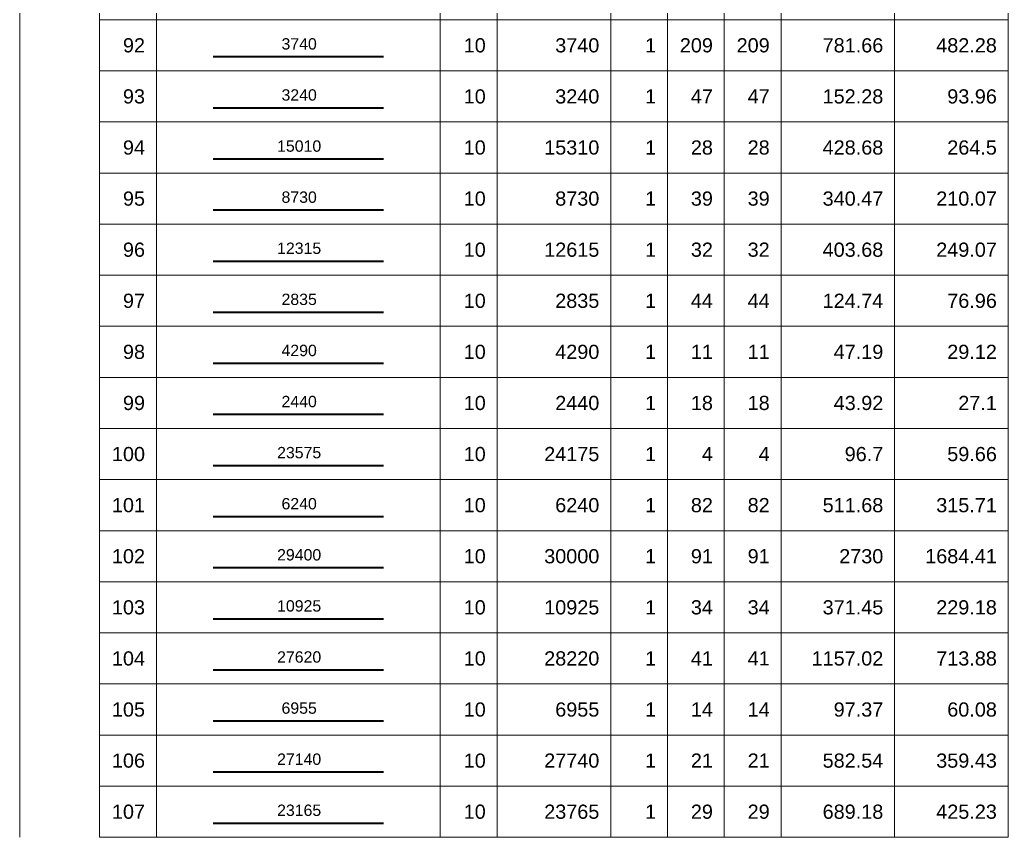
# Model space of a CAD drawing. Header units: millimetres. Extents: x 30086 to 1125792, y -12781 to 95911.
# Drawn here: x 1055889 to 1086523, y 19601 to 44945 of the extents above; entities that cross this region are included whole.
import ezdxf
from ezdxf.enums import TextEntityAlignment as Align

# ---------------------------------------------------------------- set-up
doc = ezdxf.new("R2010")
doc.units = ezdxf.units.MM
doc.header["$MEASUREMENT"] = 0
for name, color, linetype, lineweight in [('NDC_FRAME', 7, 'Continuous', 20), ('NDC_S_REBAR', 4, 'Continuous', 35), ('NDC_S_VN TEXT', 7, 'Continuous', 20), ('NDC_Table', 3, 'Continuous', 20)]:
    doc.layers.add(name, color=color, linetype=linetype, lineweight=lineweight)
doc.styles.add('ARIAL', font='arial.ttf', dxfattribs={"width": 0.8})

# ---------------------------------------------------------------- blocks, each defined once
blk = doc.blocks.new('dang01')
at = {"layer": 'NDC_S_REBAR'}
blk.add_line((3405, -650), (6405, -650), dxfattribs=at)
at = {"layer": 'NDC_Table'}
for p, q in [((0, 0), (0, -900)), ((1405, 0), (1405, -900)), ((2405, 0), (2405, -900)), ((7405, 0), (7405, -900)), ((8405, 0), (8405, -900)), ((10405, 0), (10405, -900)), ((11405, 0), (11405, -900)), ((12405, 0), (12405, -900)), ((13405, 0), (13405, -900)), ((15405, 0), (15405, -900)), ((17405, 0), (17405, -900)), ((1405, -900), (17405, -900))]:
    blk.add_line(p, q, dxfattribs=at)
at = {"layer": 'NDC_S_VN TEXT', "style": 'ARIAL'}
for p in [(2205, -450), (8205, -450), (10205, -450), (11205, -450), (12205, -450), (13205, -450), (15205, -450), (17205, -450)]:
    blk.add_attdef('D03', text='', height=250, dxfattribs=at).set_placement(p, align=Align.MIDDLE_RIGHT)
blk.add_attdef('00000000', text='', height=200, dxfattribs=at).set_placement((4920, -425), align=Align.MIDDLE_CENTER)

msp = doc.modelspace()

# ---------------------------------------------------------------- block references
at = {"layer": 'NDC_FRAME', "ltscale": 200}
ref = msp.add_blockref('dang01', (1055889.3, 46529.4), dxfattribs=dict(at, xscale=1.759999999999996, yscale=1.759999999999996, zscale=1.759999999999996))
ref.add_attrib('D03', '91', dxfattribs={"layer": 'NDC_S_VN TEXT', "height": 440, "style": 'ARIAL'}).set_placement((1059770.6, 45737.4), align=Align.MIDDLE_RIGHT)
ref.add_attrib('00000000', '2790', dxfattribs={"layer": 'NDC_S_VN TEXT', "height": 352, "style": 'ARIAL'}).set_placement((1064547.9, 45781.9), align=Align.MIDDLE_CENTER)
ref.add_attrib('D03', '10', dxfattribs={"layer": 'NDC_S_VN TEXT', "height": 440, "style": 'ARIAL'}).set_placement((1070330.6, 45737.4), align=Align.MIDDLE_RIGHT)
ref.add_attrib('D03', '2790', dxfattribs={"layer": 'NDC_S_VN TEXT', "height": 440, "style": 'ARIAL'}).set_placement((1073850.6, 45737.4), align=Align.MIDDLE_RIGHT)
ref.add_attrib('D03', '1', dxfattribs={"layer": 'NDC_S_VN TEXT', "height": 440, "style": 'ARIAL'}).set_placement((1075610.6, 45737.4), align=Align.MIDDLE_RIGHT)
ref.add_attrib('D03', '57', dxfattribs={"layer": 'NDC_S_VN TEXT', "height": 440, "style": 'ARIAL'}).set_placement((1077370.6, 45737.4), align=Align.MIDDLE_RIGHT)
ref.add_attrib('D03', '57', dxfattribs={"layer": 'NDC_S_VN TEXT', "height": 440, "style": 'ARIAL'}).set_placement((1079130.6, 45738), align=Align.MIDDLE_RIGHT)
ref.add_attrib('D03', '159.03', dxfattribs={"layer": 'NDC_S_VN TEXT', "height": 440, "style": 'ARIAL'}).set_placement((1082650.6, 45737.4), align=Align.MIDDLE_RIGHT)
ref.add_attrib('D03', '98.12', dxfattribs={"layer": 'NDC_S_VN TEXT', "height": 440, "style": 'ARIAL'}).set_placement((1086170.6, 45737.4), align=Align.MIDDLE_RIGHT)
ref = msp.add_blockref('dang01', (1055889.3, 44945.4), dxfattribs=dict(at, xscale=1.759999999999996, yscale=1.759999999999996, zscale=1.759999999999996))
ref.add_attrib('D03', '92', dxfattribs={"layer": 'NDC_S_VN TEXT', "height": 440, "style": 'ARIAL'}).set_placement((1059770.6, 44153.4), align=Align.MIDDLE_RIGHT)
ref.add_attrib('00000000', '3740', dxfattribs={"layer": 'NDC_S_VN TEXT', "height": 352, "style": 'ARIAL'}).set_placement((1064547.9, 44197.9), align=Align.MIDDLE_CENTER)
ref.add_attrib('D03', '10', dxfattribs={"layer": 'NDC_S_VN TEXT', "height": 440, "style": 'ARIAL'}).set_placement((1070330.6, 44153.4), align=Align.MIDDLE_RIGHT)
ref.add_attrib('D03', '3740', dxfattribs={"layer": 'NDC_S_VN TEXT', "height": 440, "style": 'ARIAL'}).set_placement((1073850.6, 44153.4), align=Align.MIDDLE_RIGHT)
ref.add_attrib('D03', '1', dxfattribs={"layer": 'NDC_S_VN TEXT', "height": 440, "style": 'ARIAL'}).set_placement((1075610.6, 44153.4), align=Align.MIDDLE_RIGHT)
ref.add_attrib('D03', '209', dxfattribs={"layer": 'NDC_S_VN TEXT', "height": 440, "style": 'ARIAL'}).set_placement((1077370.6, 44153.4), align=Align.MIDDLE_RIGHT)
ref.add_attrib('D03', '209', dxfattribs={"layer": 'NDC_S_VN TEXT', "height": 440, "style": 'ARIAL'}).set_placement((1079130.6, 44154), align=Align.MIDDLE_RIGHT)
ref.add_attrib('D03', '781.66', dxfattribs={"layer": 'NDC_S_VN TEXT', "height": 440, "style": 'ARIAL'}).set_placement((1082650.6, 44153.4), align=Align.MIDDLE_RIGHT)
ref.add_attrib('D03', '482.28', dxfattribs={"layer": 'NDC_S_VN TEXT', "height": 440, "style": 'ARIAL'}).set_placement((1086170.6, 44153.4), align=Align.MIDDLE_RIGHT)
ref = msp.add_blockref('dang01', (1055889.3, 43361.4), dxfattribs=dict(at, xscale=1.759999999999996, yscale=1.759999999999996, zscale=1.759999999999996))
ref.add_attrib('D03', '93', dxfattribs={"layer": 'NDC_S_VN TEXT', "height": 440, "style": 'ARIAL'}).set_placement((1059770.6, 42569.4), align=Align.MIDDLE_RIGHT)
ref.add_attrib('00000000', '3240', dxfattribs={"layer": 'NDC_S_VN TEXT', "height": 352, "style": 'ARIAL'}).set_placement((1064547.9, 42613.9), align=Align.MIDDLE_CENTER)
ref.add_attrib('D03', '10', dxfattribs={"layer": 'NDC_S_VN TEXT', "height": 440, "style": 'ARIAL'}).set_placement((1070330.6, 42569.4), align=Align.MIDDLE_RIGHT)
ref.add_attrib('D03', '3240', dxfattribs={"layer": 'NDC_S_VN TEXT', "height": 440, "style": 'ARIAL'}).set_placement((1073850.6, 42569.4), align=Align.MIDDLE_RIGHT)
ref.add_attrib('D03', '1', dxfattribs={"layer": 'NDC_S_VN TEXT', "height": 440, "style": 'ARIAL'}).set_placement((1075610.6, 42569.4), align=Align.MIDDLE_RIGHT)
ref.add_attrib('D03', '47', dxfattribs={"layer": 'NDC_S_VN TEXT', "height": 440, "style": 'ARIAL'}).set_placement((1077370.6, 42569.4), align=Align.MIDDLE_RIGHT)
ref.add_attrib('D03', '47', dxfattribs={"layer": 'NDC_S_VN TEXT', "height": 440, "style": 'ARIAL'}).set_placement((1079130.6, 42570), align=Align.MIDDLE_RIGHT)
ref.add_attrib('D03', '152.28', dxfattribs={"layer": 'NDC_S_VN TEXT', "height": 440, "style": 'ARIAL'}).set_placement((1082650.6, 42569.4), align=Align.MIDDLE_RIGHT)
ref.add_attrib('D03', '93.96', dxfattribs={"layer": 'NDC_S_VN TEXT', "height": 440, "style": 'ARIAL'}).set_placement((1086170.6, 42569.4), align=Align.MIDDLE_RIGHT)
ref = msp.add_blockref('dang01', (1055889.3, 41777.4), dxfattribs=dict(at, xscale=1.759999999999996, yscale=1.759999999999996, zscale=1.759999999999996))
ref.add_attrib('D03', '94', dxfattribs={"layer": 'NDC_S_VN TEXT', "height": 440, "style": 'ARIAL'}).set_placement((1059770.6, 40985.4), align=Align.MIDDLE_RIGHT)
ref.add_attrib('00000000', '15010', dxfattribs={"layer": 'NDC_S_VN TEXT', "height": 352, "style": 'ARIAL'}).set_placement((1064547.9, 41029.9), align=Align.MIDDLE_CENTER)
ref.add_attrib('D03', '10', dxfattribs={"layer": 'NDC_S_VN TEXT', "height": 440, "style": 'ARIAL'}).set_placement((1070330.6, 40985.4), align=Align.MIDDLE_RIGHT)
ref.add_attrib('D03', '15310', dxfattribs={"layer": 'NDC_S_VN TEXT', "height": 440, "style": 'ARIAL'}).set_placement((1073850.6, 40985.4), align=Align.MIDDLE_RIGHT)
ref.add_attrib('D03', '1', dxfattribs={"layer": 'NDC_S_VN TEXT', "height": 440, "style": 'ARIAL'}).set_placement((1075610.6, 40985.4), align=Align.MIDDLE_RIGHT)
ref.add_attrib('D03', '28', dxfattribs={"layer": 'NDC_S_VN TEXT', "height": 440, "style": 'ARIAL'}).set_placement((1077370.6, 40985.4), align=Align.MIDDLE_RIGHT)
ref.add_attrib('D03', '28', dxfattribs={"layer": 'NDC_S_VN TEXT', "height": 440, "style": 'ARIAL'}).set_placement((1079130.6, 40986), align=Align.MIDDLE_RIGHT)
ref.add_attrib('D03', '428.68', dxfattribs={"layer": 'NDC_S_VN TEXT', "height": 440, "style": 'ARIAL'}).set_placement((1082650.6, 40985.4), align=Align.MIDDLE_RIGHT)
ref.add_attrib('D03', '264.5', dxfattribs={"layer": 'NDC_S_VN TEXT', "height": 440, "style": 'ARIAL'}).set_placement((1086170.6, 40985.4), align=Align.MIDDLE_RIGHT)
ref = msp.add_blockref('dang01', (1055889.3, 40193.4), dxfattribs=dict(at, xscale=1.759999999999996, yscale=1.759999999999996, zscale=1.759999999999996))
ref.add_attrib('D03', '95', dxfattribs={"layer": 'NDC_S_VN TEXT', "height": 440, "style": 'ARIAL'}).set_placement((1059770.6, 39401.4), align=Align.MIDDLE_RIGHT)
ref.add_attrib('00000000', '8730', dxfattribs={"layer": 'NDC_S_VN TEXT', "height": 352, "style": 'ARIAL'}).set_placement((1064547.9, 39445.9), align=Align.MIDDLE_CENTER)
ref.add_attrib('D03', '10', dxfattribs={"layer": 'NDC_S_VN TEXT', "height": 440, "style": 'ARIAL'}).set_placement((1070330.6, 39401.4), align=Align.MIDDLE_RIGHT)
ref.add_attrib('D03', '8730', dxfattribs={"layer": 'NDC_S_VN TEXT', "height": 440, "style": 'ARIAL'}).set_placement((1073850.6, 39401.4), align=Align.MIDDLE_RIGHT)
ref.add_attrib('D03', '1', dxfattribs={"layer": 'NDC_S_VN TEXT', "height": 440, "style": 'ARIAL'}).set_placement((1075610.6, 39401.4), align=Align.MIDDLE_RIGHT)
ref.add_attrib('D03', '39', dxfattribs={"layer": 'NDC_S_VN TEXT', "height": 440, "style": 'ARIAL'}).set_placement((1077370.6, 39401.4), align=Align.MIDDLE_RIGHT)
ref.add_attrib('D03', '39', dxfattribs={"layer": 'NDC_S_VN TEXT', "height": 440, "style": 'ARIAL'}).set_placement((1079130.6, 39402), align=Align.MIDDLE_RIGHT)
ref.add_attrib('D03', '340.47', dxfattribs={"layer": 'NDC_S_VN TEXT', "height": 440, "style": 'ARIAL'}).set_placement((1082650.6, 39401.4), align=Align.MIDDLE_RIGHT)
ref.add_attrib('D03', '210.07', dxfattribs={"layer": 'NDC_S_VN TEXT', "height": 440, "style": 'ARIAL'}).set_placement((1086170.6, 39401.4), align=Align.MIDDLE_RIGHT)
ref = msp.add_blockref('dang01', (1055889.3, 38609.4), dxfattribs=dict(at, xscale=1.759999999999996, yscale=1.759999999999996, zscale=1.759999999999996))
ref.add_attrib('D03', '96', dxfattribs={"layer": 'NDC_S_VN TEXT', "height": 440, "style": 'ARIAL'}).set_placement((1059770.6, 37817.4), align=Align.MIDDLE_RIGHT)
ref.add_attrib('00000000', '12315', dxfattribs={"layer": 'NDC_S_VN TEXT', "height": 352, "style": 'ARIAL'}).set_placement((1064547.9, 37861.9), align=Align.MIDDLE_CENTER)
ref.add_attrib('D03', '10', dxfattribs={"layer": 'NDC_S_VN TEXT', "height": 440, "style": 'ARIAL'}).set_placement((1070330.6, 37817.4), align=Align.MIDDLE_RIGHT)
ref.add_attrib('D03', '12615', dxfattribs={"layer": 'NDC_S_VN TEXT', "height": 440, "style": 'ARIAL'}).set_placement((1073850.6, 37817.4), align=Align.MIDDLE_RIGHT)
ref.add_attrib('D03', '1', dxfattribs={"layer": 'NDC_S_VN TEXT', "height": 440, "style": 'ARIAL'}).set_placement((1075610.6, 37817.4), align=Align.MIDDLE_RIGHT)
ref.add_attrib('D03', '32', dxfattribs={"layer": 'NDC_S_VN TEXT', "height": 440, "style": 'ARIAL'}).set_placement((1077370.6, 37817.4), align=Align.MIDDLE_RIGHT)
ref.add_attrib('D03', '32', dxfattribs={"layer": 'NDC_S_VN TEXT', "height": 440, "style": 'ARIAL'}).set_placement((1079130.6, 37818), align=Align.MIDDLE_RIGHT)
ref.add_attrib('D03', '403.68', dxfattribs={"layer": 'NDC_S_VN TEXT', "height": 440, "style": 'ARIAL'}).set_placement((1082650.6, 37817.4), align=Align.MIDDLE_RIGHT)
ref.add_attrib('D03', '249.07', dxfattribs={"layer": 'NDC_S_VN TEXT', "height": 440, "style": 'ARIAL'}).set_placement((1086170.6, 37817.4), align=Align.MIDDLE_RIGHT)
ref = msp.add_blockref('dang01', (1055889.3, 37025.4), dxfattribs=dict(at, xscale=1.759999999999996, yscale=1.759999999999996, zscale=1.759999999999996))
ref.add_attrib('D03', '97', dxfattribs={"layer": 'NDC_S_VN TEXT', "height": 440, "style": 'ARIAL'}).set_placement((1059770.6, 36233.4), align=Align.MIDDLE_RIGHT)
ref.add_attrib('00000000', '2835', dxfattribs={"layer": 'NDC_S_VN TEXT', "height": 352, "style": 'ARIAL'}).set_placement((1064547.9, 36277.9), align=Align.MIDDLE_CENTER)
ref.add_attrib('D03', '10', dxfattribs={"layer": 'NDC_S_VN TEXT', "height": 440, "style": 'ARIAL'}).set_placement((1070330.6, 36233.4), align=Align.MIDDLE_RIGHT)
ref.add_attrib('D03', '2835', dxfattribs={"layer": 'NDC_S_VN TEXT', "height": 440, "style": 'ARIAL'}).set_placement((1073850.6, 36233.4), align=Align.MIDDLE_RIGHT)
ref.add_attrib('D03', '1', dxfattribs={"layer": 'NDC_S_VN TEXT', "height": 440, "style": 'ARIAL'}).set_placement((1075610.6, 36233.4), align=Align.MIDDLE_RIGHT)
ref.add_attrib('D03', '44', dxfattribs={"layer": 'NDC_S_VN TEXT', "height": 440, "style": 'ARIAL'}).set_placement((1077370.6, 36233.4), align=Align.MIDDLE_RIGHT)
ref.add_attrib('D03', '44', dxfattribs={"layer": 'NDC_S_VN TEXT', "height": 440, "style": 'ARIAL'}).set_placement((1079130.6, 36234), align=Align.MIDDLE_RIGHT)
ref.add_attrib('D03', '124.74', dxfattribs={"layer": 'NDC_S_VN TEXT', "height": 440, "style": 'ARIAL'}).set_placement((1082650.6, 36233.4), align=Align.MIDDLE_RIGHT)
ref.add_attrib('D03', '76.96', dxfattribs={"layer": 'NDC_S_VN TEXT', "height": 440, "style": 'ARIAL'}).set_placement((1086170.6, 36233.4), align=Align.MIDDLE_RIGHT)
ref = msp.add_blockref('dang01', (1055889.3, 35441.4), dxfattribs=dict(at, xscale=1.759999999999996, yscale=1.759999999999996, zscale=1.759999999999996))
ref.add_attrib('D03', '98', dxfattribs={"layer": 'NDC_S_VN TEXT', "height": 440, "style": 'ARIAL'}).set_placement((1059770.6, 34649.4), align=Align.MIDDLE_RIGHT)
ref.add_attrib('00000000', '4290', dxfattribs={"layer": 'NDC_S_VN TEXT', "height": 352, "style": 'ARIAL'}).set_placement((1064547.9, 34693.9), align=Align.MIDDLE_CENTER)
ref.add_attrib('D03', '10', dxfattribs={"layer": 'NDC_S_VN TEXT', "height": 440, "style": 'ARIAL'}).set_placement((1070330.6, 34649.4), align=Align.MIDDLE_RIGHT)
ref.add_attrib('D03', '4290', dxfattribs={"layer": 'NDC_S_VN TEXT', "height": 440, "style": 'ARIAL'}).set_placement((1073850.6, 34649.4), align=Align.MIDDLE_RIGHT)
ref.add_attrib('D03', '1', dxfattribs={"layer": 'NDC_S_VN TEXT', "height": 440, "style": 'ARIAL'}).set_placement((1075610.6, 34649.4), align=Align.MIDDLE_RIGHT)
ref.add_attrib('D03', '11', dxfattribs={"layer": 'NDC_S_VN TEXT', "height": 440, "style": 'ARIAL'}).set_placement((1077370.6, 34649.4), align=Align.MIDDLE_RIGHT)
ref.add_attrib('D03', '11', dxfattribs={"layer": 'NDC_S_VN TEXT', "height": 440, "style": 'ARIAL'}).set_placement((1079130.6, 34650), align=Align.MIDDLE_RIGHT)
ref.add_attrib('D03', '47.19', dxfattribs={"layer": 'NDC_S_VN TEXT', "height": 440, "style": 'ARIAL'}).set_placement((1082650.6, 34649.4), align=Align.MIDDLE_RIGHT)
ref.add_attrib('D03', '29.12', dxfattribs={"layer": 'NDC_S_VN TEXT', "height": 440, "style": 'ARIAL'}).set_placement((1086170.6, 34649.4), align=Align.MIDDLE_RIGHT)
ref = msp.add_blockref('dang01', (1055889.3, 33857.4), dxfattribs=dict(at, xscale=1.759999999999996, yscale=1.759999999999996, zscale=1.759999999999996))
ref.add_attrib('D03', '99', dxfattribs={"layer": 'NDC_S_VN TEXT', "height": 440, "style": 'ARIAL'}).set_placement((1059770.6, 33065.4), align=Align.MIDDLE_RIGHT)
ref.add_attrib('00000000', '2440', dxfattribs={"layer": 'NDC_S_VN TEXT', "height": 352, "style": 'ARIAL'}).set_placement((1064547.9, 33109.9), align=Align.MIDDLE_CENTER)
ref.add_attrib('D03', '10', dxfattribs={"layer": 'NDC_S_VN TEXT', "height": 440, "style": 'ARIAL'}).set_placement((1070330.6, 33065.4), align=Align.MIDDLE_RIGHT)
ref.add_attrib('D03', '2440', dxfattribs={"layer": 'NDC_S_VN TEXT', "height": 440, "style": 'ARIAL'}).set_placement((1073850.6, 33065.4), align=Align.MIDDLE_RIGHT)
ref.add_attrib('D03', '1', dxfattribs={"layer": 'NDC_S_VN TEXT', "height": 440, "style": 'ARIAL'}).set_placement((1075610.6, 33065.4), align=Align.MIDDLE_RIGHT)
ref.add_attrib('D03', '18', dxfattribs={"layer": 'NDC_S_VN TEXT', "height": 440, "style": 'ARIAL'}).set_placement((1077370.6, 33065.4), align=Align.MIDDLE_RIGHT)
ref.add_attrib('D03', '18', dxfattribs={"layer": 'NDC_S_VN TEXT', "height": 440, "style": 'ARIAL'}).set_placement((1079130.6, 33066), align=Align.MIDDLE_RIGHT)
ref.add_attrib('D03', '43.92', dxfattribs={"layer": 'NDC_S_VN TEXT', "height": 440, "style": 'ARIAL'}).set_placement((1082650.6, 33065.4), align=Align.MIDDLE_RIGHT)
ref.add_attrib('D03', '27.1', dxfattribs={"layer": 'NDC_S_VN TEXT', "height": 440, "style": 'ARIAL'}).set_placement((1086170.6, 33065.4), align=Align.MIDDLE_RIGHT)
ref = msp.add_blockref('dang01', (1055889.3, 32273.4), dxfattribs=dict(at, xscale=1.759999999999996, yscale=1.759999999999996, zscale=1.759999999999996))
ref.add_attrib('D03', '100', dxfattribs={"layer": 'NDC_S_VN TEXT', "height": 440, "style": 'ARIAL'}).set_placement((1059770.6, 31481.4), align=Align.MIDDLE_RIGHT)
ref.add_attrib('00000000', '23575', dxfattribs={"layer": 'NDC_S_VN TEXT', "height": 352, "style": 'ARIAL'}).set_placement((1064547.9, 31525.9), align=Align.MIDDLE_CENTER)
ref.add_attrib('D03', '10', dxfattribs={"layer": 'NDC_S_VN TEXT', "height": 440, "style": 'ARIAL'}).set_placement((1070330.6, 31481.4), align=Align.MIDDLE_RIGHT)
ref.add_attrib('D03', '24175', dxfattribs={"layer": 'NDC_S_VN TEXT', "height": 440, "style": 'ARIAL'}).set_placement((1073850.6, 31481.4), align=Align.MIDDLE_RIGHT)
ref.add_attrib('D03', '1', dxfattribs={"layer": 'NDC_S_VN TEXT', "height": 440, "style": 'ARIAL'}).set_placement((1075610.6, 31481.4), align=Align.MIDDLE_RIGHT)
ref.add_attrib('D03', '4', dxfattribs={"layer": 'NDC_S_VN TEXT', "height": 440, "style": 'ARIAL'}).set_placement((1077370.6, 31481.4), align=Align.MIDDLE_RIGHT)
ref.add_attrib('D03', '4', dxfattribs={"layer": 'NDC_S_VN TEXT', "height": 440, "style": 'ARIAL'}).set_placement((1079130.6, 31482), align=Align.MIDDLE_RIGHT)
ref.add_attrib('D03', '96.7', dxfattribs={"layer": 'NDC_S_VN TEXT', "height": 440, "style": 'ARIAL'}).set_placement((1082650.6, 31481.4), align=Align.MIDDLE_RIGHT)
ref.add_attrib('D03', '59.66', dxfattribs={"layer": 'NDC_S_VN TEXT', "height": 440, "style": 'ARIAL'}).set_placement((1086170.6, 31481.4), align=Align.MIDDLE_RIGHT)
ref = msp.add_blockref('dang01', (1055889.3, 30689.4), dxfattribs=dict(at, xscale=1.759999999999996, yscale=1.759999999999996, zscale=1.759999999999996))
ref.add_attrib('D03', '101', dxfattribs={"layer": 'NDC_S_VN TEXT', "height": 440, "style": 'ARIAL'}).set_placement((1059770.6, 29897.4), align=Align.MIDDLE_RIGHT)
ref.add_attrib('00000000', '6240', dxfattribs={"layer": 'NDC_S_VN TEXT', "height": 352, "style": 'ARIAL'}).set_placement((1064547.9, 29941.9), align=Align.MIDDLE_CENTER)
ref.add_attrib('D03', '10', dxfattribs={"layer": 'NDC_S_VN TEXT', "height": 440, "style": 'ARIAL'}).set_placement((1070330.6, 29897.4), align=Align.MIDDLE_RIGHT)
ref.add_attrib('D03', '6240', dxfattribs={"layer": 'NDC_S_VN TEXT', "height": 440, "style": 'ARIAL'}).set_placement((1073850.6, 29897.4), align=Align.MIDDLE_RIGHT)
ref.add_attrib('D03', '1', dxfattribs={"layer": 'NDC_S_VN TEXT', "height": 440, "style": 'ARIAL'}).set_placement((1075610.6, 29897.4), align=Align.MIDDLE_RIGHT)
ref.add_attrib('D03', '82', dxfattribs={"layer": 'NDC_S_VN TEXT', "height": 440, "style": 'ARIAL'}).set_placement((1077370.6, 29897.4), align=Align.MIDDLE_RIGHT)
ref.add_attrib('D03', '82', dxfattribs={"layer": 'NDC_S_VN TEXT', "height": 440, "style": 'ARIAL'}).set_placement((1079130.6, 29898), align=Align.MIDDLE_RIGHT)
ref.add_attrib('D03', '511.68', dxfattribs={"layer": 'NDC_S_VN TEXT', "height": 440, "style": 'ARIAL'}).set_placement((1082650.6, 29897.4), align=Align.MIDDLE_RIGHT)
ref.add_attrib('D03', '315.71', dxfattribs={"layer": 'NDC_S_VN TEXT', "height": 440, "style": 'ARIAL'}).set_placement((1086170.6, 29897.4), align=Align.MIDDLE_RIGHT)
ref = msp.add_blockref('dang01', (1055889.3, 29105.4), dxfattribs=dict(at, xscale=1.759999999999996, yscale=1.759999999999996, zscale=1.759999999999996))
ref.add_attrib('D03', '102', dxfattribs={"layer": 'NDC_S_VN TEXT', "height": 440, "style": 'ARIAL'}).set_placement((1059770.6, 28313.4), align=Align.MIDDLE_RIGHT)
ref.add_attrib('00000000', '29400', dxfattribs={"layer": 'NDC_S_VN TEXT', "height": 352, "style": 'ARIAL'}).set_placement((1064547.9, 28357.9), align=Align.MIDDLE_CENTER)
ref.add_attrib('D03', '10', dxfattribs={"layer": 'NDC_S_VN TEXT', "height": 440, "style": 'ARIAL'}).set_placement((1070330.6, 28313.4), align=Align.MIDDLE_RIGHT)
ref.add_attrib('D03', '30000', dxfattribs={"layer": 'NDC_S_VN TEXT', "height": 440, "style": 'ARIAL'}).set_placement((1073850.6, 28313.4), align=Align.MIDDLE_RIGHT)
ref.add_attrib('D03', '1', dxfattribs={"layer": 'NDC_S_VN TEXT', "height": 440, "style": 'ARIAL'}).set_placement((1075610.6, 28313.4), align=Align.MIDDLE_RIGHT)
ref.add_attrib('D03', '91', dxfattribs={"layer": 'NDC_S_VN TEXT', "height": 440, "style": 'ARIAL'}).set_placement((1077370.6, 28313.4), align=Align.MIDDLE_RIGHT)
ref.add_attrib('D03', '91', dxfattribs={"layer": 'NDC_S_VN TEXT', "height": 440, "style": 'ARIAL'}).set_placement((1079130.6, 28314), align=Align.MIDDLE_RIGHT)
ref.add_attrib('D03', '2730', dxfattribs={"layer": 'NDC_S_VN TEXT', "height": 440, "style": 'ARIAL'}).set_placement((1082650.6, 28313.4), align=Align.MIDDLE_RIGHT)
ref.add_attrib('D03', '1684.41', dxfattribs={"layer": 'NDC_S_VN TEXT', "height": 440, "style": 'ARIAL'}).set_placement((1086170.6, 28313.4), align=Align.MIDDLE_RIGHT)
ref = msp.add_blockref('dang01', (1055889.3, 27521.4), dxfattribs=dict(at, xscale=1.759999999999996, yscale=1.759999999999996, zscale=1.759999999999996))
ref.add_attrib('D03', '103', dxfattribs={"layer": 'NDC_S_VN TEXT', "height": 440, "style": 'ARIAL'}).set_placement((1059770.6, 26729.4), align=Align.MIDDLE_RIGHT)
ref.add_attrib('00000000', '10925', dxfattribs={"layer": 'NDC_S_VN TEXT', "height": 352, "style": 'ARIAL'}).set_placement((1064547.9, 26773.9), align=Align.MIDDLE_CENTER)
ref.add_attrib('D03', '10', dxfattribs={"layer": 'NDC_S_VN TEXT', "height": 440, "style": 'ARIAL'}).set_placement((1070330.6, 26729.4), align=Align.MIDDLE_RIGHT)
ref.add_attrib('D03', '10925', dxfattribs={"layer": 'NDC_S_VN TEXT', "height": 440, "style": 'ARIAL'}).set_placement((1073850.6, 26729.4), align=Align.MIDDLE_RIGHT)
ref.add_attrib('D03', '1', dxfattribs={"layer": 'NDC_S_VN TEXT', "height": 440, "style": 'ARIAL'}).set_placement((1075610.6, 26729.4), align=Align.MIDDLE_RIGHT)
ref.add_attrib('D03', '34', dxfattribs={"layer": 'NDC_S_VN TEXT', "height": 440, "style": 'ARIAL'}).set_placement((1077370.6, 26729.4), align=Align.MIDDLE_RIGHT)
ref.add_attrib('D03', '34', dxfattribs={"layer": 'NDC_S_VN TEXT', "height": 440, "style": 'ARIAL'}).set_placement((1079130.6, 26730), align=Align.MIDDLE_RIGHT)
ref.add_attrib('D03', '371.45', dxfattribs={"layer": 'NDC_S_VN TEXT', "height": 440, "style": 'ARIAL'}).set_placement((1082650.6, 26729.4), align=Align.MIDDLE_RIGHT)
ref.add_attrib('D03', '229.18', dxfattribs={"layer": 'NDC_S_VN TEXT', "height": 440, "style": 'ARIAL'}).set_placement((1086170.6, 26729.4), align=Align.MIDDLE_RIGHT)
ref = msp.add_blockref('dang01', (1055889.3, 25937.4), dxfattribs=dict(at, xscale=1.759999999999996, yscale=1.759999999999996, zscale=1.759999999999996))
ref.add_attrib('D03', '104', dxfattribs={"layer": 'NDC_S_VN TEXT', "height": 440, "style": 'ARIAL'}).set_placement((1059770.6, 25145.4), align=Align.MIDDLE_RIGHT)
ref.add_attrib('00000000', '27620', dxfattribs={"layer": 'NDC_S_VN TEXT', "height": 352, "style": 'ARIAL'}).set_placement((1064547.9, 25189.9), align=Align.MIDDLE_CENTER)
ref.add_attrib('D03', '10', dxfattribs={"layer": 'NDC_S_VN TEXT', "height": 440, "style": 'ARIAL'}).set_placement((1070330.6, 25145.4), align=Align.MIDDLE_RIGHT)
ref.add_attrib('D03', '28220', dxfattribs={"layer": 'NDC_S_VN TEXT', "height": 440, "style": 'ARIAL'}).set_placement((1073850.6, 25145.4), align=Align.MIDDLE_RIGHT)
ref.add_attrib('D03', '1', dxfattribs={"layer": 'NDC_S_VN TEXT', "height": 440, "style": 'ARIAL'}).set_placement((1075610.6, 25145.4), align=Align.MIDDLE_RIGHT)
ref.add_attrib('D03', '41', dxfattribs={"layer": 'NDC_S_VN TEXT', "height": 440, "style": 'ARIAL'}).set_placement((1077370.6, 25145.4), align=Align.MIDDLE_RIGHT)
ref.add_attrib('D03', '41', dxfattribs={"layer": 'NDC_S_VN TEXT', "height": 440, "style": 'ARIAL'}).set_placement((1079130.6, 25146), align=Align.MIDDLE_RIGHT)
ref.add_attrib('D03', '1157.02', dxfattribs={"layer": 'NDC_S_VN TEXT', "height": 440, "style": 'ARIAL'}).set_placement((1082650.6, 25145.4), align=Align.MIDDLE_RIGHT)
ref.add_attrib('D03', '713.88', dxfattribs={"layer": 'NDC_S_VN TEXT', "height": 440, "style": 'ARIAL'}).set_placement((1086170.6, 25145.4), align=Align.MIDDLE_RIGHT)
ref = msp.add_blockref('dang01', (1055889.3, 24353.4), dxfattribs=dict(at, xscale=1.759999999999996, yscale=1.759999999999996, zscale=1.759999999999996))
ref.add_attrib('D03', '105', dxfattribs={"layer": 'NDC_S_VN TEXT', "height": 440, "style": 'ARIAL'}).set_placement((1059770.6, 23561.4), align=Align.MIDDLE_RIGHT)
ref.add_attrib('00000000', '6955', dxfattribs={"layer": 'NDC_S_VN TEXT', "height": 352, "style": 'ARIAL'}).set_placement((1064547.9, 23605.9), align=Align.MIDDLE_CENTER)
ref.add_attrib('D03', '10', dxfattribs={"layer": 'NDC_S_VN TEXT', "height": 440, "style": 'ARIAL'}).set_placement((1070330.6, 23561.4), align=Align.MIDDLE_RIGHT)
ref.add_attrib('D03', '6955', dxfattribs={"layer": 'NDC_S_VN TEXT', "height": 440, "style": 'ARIAL'}).set_placement((1073850.6, 23561.4), align=Align.MIDDLE_RIGHT)
ref.add_attrib('D03', '1', dxfattribs={"layer": 'NDC_S_VN TEXT', "height": 440, "style": 'ARIAL'}).set_placement((1075610.6, 23561.4), align=Align.MIDDLE_RIGHT)
ref.add_attrib('D03', '14', dxfattribs={"layer": 'NDC_S_VN TEXT', "height": 440, "style": 'ARIAL'}).set_placement((1077370.6, 23561.4), align=Align.MIDDLE_RIGHT)
ref.add_attrib('D03', '14', dxfattribs={"layer": 'NDC_S_VN TEXT', "height": 440, "style": 'ARIAL'}).set_placement((1079130.6, 23562), align=Align.MIDDLE_RIGHT)
ref.add_attrib('D03', '97.37', dxfattribs={"layer": 'NDC_S_VN TEXT', "height": 440, "style": 'ARIAL'}).set_placement((1082650.6, 23561.4), align=Align.MIDDLE_RIGHT)
ref.add_attrib('D03', '60.08', dxfattribs={"layer": 'NDC_S_VN TEXT', "height": 440, "style": 'ARIAL'}).set_placement((1086170.6, 23561.4), align=Align.MIDDLE_RIGHT)
ref = msp.add_blockref('dang01', (1055889.3, 22769.4), dxfattribs=dict(at, xscale=1.759999999999996, yscale=1.759999999999996, zscale=1.759999999999996))
ref.add_attrib('D03', '106', dxfattribs={"layer": 'NDC_S_VN TEXT', "height": 440, "style": 'ARIAL'}).set_placement((1059770.6, 21977.4), align=Align.MIDDLE_RIGHT)
ref.add_attrib('00000000', '27140', dxfattribs={"layer": 'NDC_S_VN TEXT', "height": 352, "style": 'ARIAL'}).set_placement((1064547.9, 22021.9), align=Align.MIDDLE_CENTER)
ref.add_attrib('D03', '10', dxfattribs={"layer": 'NDC_S_VN TEXT', "height": 440, "style": 'ARIAL'}).set_placement((1070330.6, 21977.4), align=Align.MIDDLE_RIGHT)
ref.add_attrib('D03', '27740', dxfattribs={"layer": 'NDC_S_VN TEXT', "height": 440, "style": 'ARIAL'}).set_placement((1073850.6, 21977.4), align=Align.MIDDLE_RIGHT)
ref.add_attrib('D03', '1', dxfattribs={"layer": 'NDC_S_VN TEXT', "height": 440, "style": 'ARIAL'}).set_placement((1075610.6, 21977.4), align=Align.MIDDLE_RIGHT)
ref.add_attrib('D03', '21', dxfattribs={"layer": 'NDC_S_VN TEXT', "height": 440, "style": 'ARIAL'}).set_placement((1077370.6, 21977.4), align=Align.MIDDLE_RIGHT)
ref.add_attrib('D03', '21', dxfattribs={"layer": 'NDC_S_VN TEXT', "height": 440, "style": 'ARIAL'}).set_placement((1079130.6, 21978), align=Align.MIDDLE_RIGHT)
ref.add_attrib('D03', '582.54', dxfattribs={"layer": 'NDC_S_VN TEXT', "height": 440, "style": 'ARIAL'}).set_placement((1082650.6, 21977.4), align=Align.MIDDLE_RIGHT)
ref.add_attrib('D03', '359.43', dxfattribs={"layer": 'NDC_S_VN TEXT', "height": 440, "style": 'ARIAL'}).set_placement((1086170.6, 21977.4), align=Align.MIDDLE_RIGHT)
ref = msp.add_blockref('dang01', (1055889.3, 21185.4), dxfattribs=dict(at, xscale=1.759999999999996, yscale=1.759999999999996, zscale=1.759999999999996))
ref.add_attrib('D03', '107', dxfattribs={"layer": 'NDC_S_VN TEXT', "height": 440, "style": 'ARIAL'}).set_placement((1059770.6, 20393.4), align=Align.MIDDLE_RIGHT)
ref.add_attrib('00000000', '23165', dxfattribs={"layer": 'NDC_S_VN TEXT', "height": 352, "style": 'ARIAL'}).set_placement((1064547.9, 20437.9), align=Align.MIDDLE_CENTER)
ref.add_attrib('D03', '10', dxfattribs={"layer": 'NDC_S_VN TEXT', "height": 440, "style": 'ARIAL'}).set_placement((1070330.6, 20393.4), align=Align.MIDDLE_RIGHT)
ref.add_attrib('D03', '23765', dxfattribs={"layer": 'NDC_S_VN TEXT', "height": 440, "style": 'ARIAL'}).set_placement((1073850.6, 20393.4), align=Align.MIDDLE_RIGHT)
ref.add_attrib('D03', '1', dxfattribs={"layer": 'NDC_S_VN TEXT', "height": 440, "style": 'ARIAL'}).set_placement((1075610.6, 20393.4), align=Align.MIDDLE_RIGHT)
ref.add_attrib('D03', '29', dxfattribs={"layer": 'NDC_S_VN TEXT', "height": 440, "style": 'ARIAL'}).set_placement((1077370.6, 20393.4), align=Align.MIDDLE_RIGHT)
ref.add_attrib('D03', '29', dxfattribs={"layer": 'NDC_S_VN TEXT', "height": 440, "style": 'ARIAL'}).set_placement((1079130.6, 20394), align=Align.MIDDLE_RIGHT)
ref.add_attrib('D03', '689.18', dxfattribs={"layer": 'NDC_S_VN TEXT', "height": 440, "style": 'ARIAL'}).set_placement((1082650.6, 20393.4), align=Align.MIDDLE_RIGHT)
ref.add_attrib('D03', '425.23', dxfattribs={"layer": 'NDC_S_VN TEXT', "height": 440, "style": 'ARIAL'}).set_placement((1086170.6, 20393.4), align=Align.MIDDLE_RIGHT)

doc.saveas('drawing.dxf')
